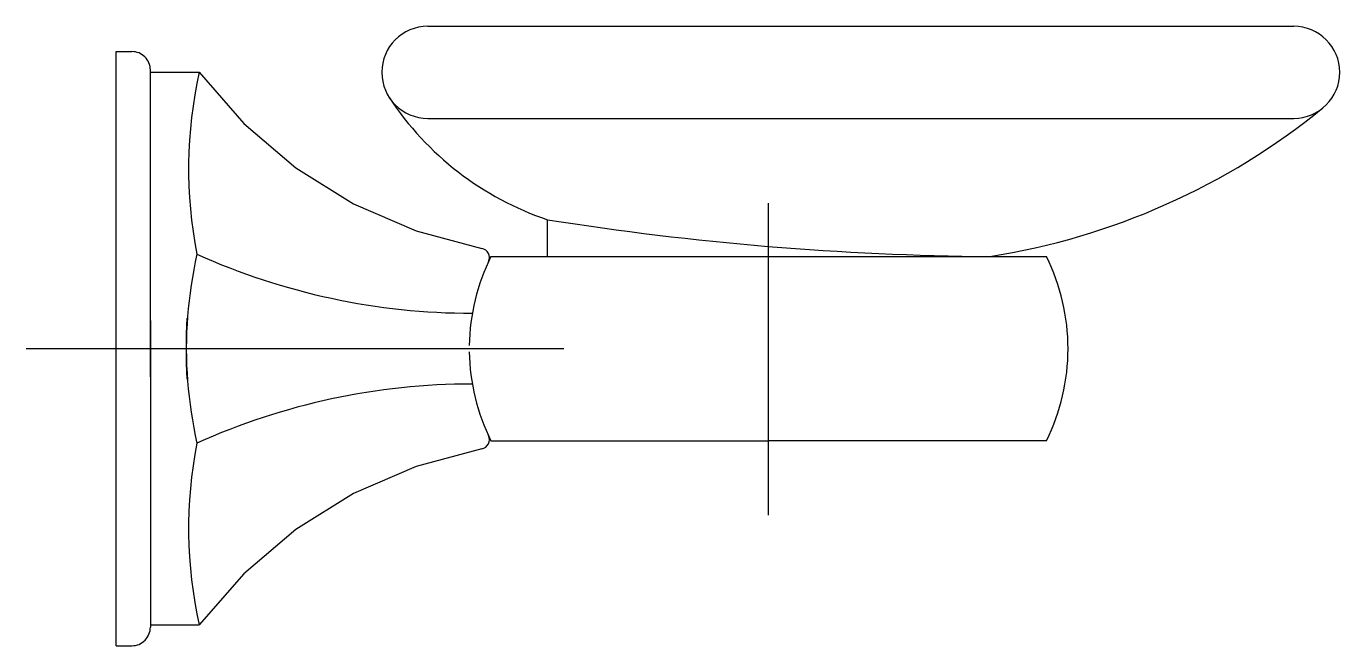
# Model space of a CAD drawing. Extents: x 38.108 to 38.25, y 0.1 to 0.167.
import ezdxf

# ---------------------------------------------------------------- set-up
doc = ezdxf.new("R2010")
doc.units = 0
doc.header["$LTSCALE"] = 0.2
doc.header["$MEASUREMENT"] = 0
doc.linetypes.add('AXES', pattern=[0.54, 0.3, -0.08, 0.08, -0.08])
doc.linetypes.add('CONTINU', pattern=[0])
doc.layers.get('0').update_dxf_attribs({"linetype": 'CONTINUOUS'})
doc.layers.add('DECA_EIXOS', color=5, linetype='AXES')

msp = doc.modelspace()

# ---------------------------------------------------------------- linework, layer by layer
at = {"linetype": 'CONTINU'}
for points in [[(38.15123, 0.16695, 1), (38.15123, 0.15694)], [(38.24536, 0.15694, 1), (38.24536, 0.16695)], [(38.12107, 0.1622, 0.414215), (38.11907, 0.1642)], [(38.12638, 0.16195, 0.104022), (38.12613, 0.14217)], [(38.14705, 0.15919, 0.167285), (38.16425, 0.14592)], [(38.21231, 0.14192, 0.132716), (38.24854, 0.15808)], [(38.16425, 0.14592, 0.037227), (38.21231, 0.14192)], [(38.15783, 0.14139, 0.489298), (38.15711, 0.14279)], [(38.12613, 0.14217, 0.069083), (38.12505, 0.12858)], [(38.12613, 0.14217, 0.105905), (38.15607, 0.13576)], [(38.15809, 0.14192, 0.111907), (38.15574, 0.13224)], [(38.21848, 0.12189, 0.234436), (38.21848, 0.14192)], [(38.12505, 0.13523, 0.069083), (38.12613, 0.12164)], [(38.15574, 0.13157, 0.111907), (38.15809, 0.12189)], [(38.15607, 0.12806, 0.105905), (38.12613, 0.12164)], [(38.12613, 0.12164, 0.104022), (38.12638, 0.10187)], [(38.15711, 0.12102, 0.496525), (38.15782, 0.12245)], [(38.11907, 0.09961, 0.414632), (38.12107, 0.10162)]]:
    msp.add_lwpolyline(points, format="xyb", dxfattribs=at)
for points in [[(38.15123, 0.16695), (38.24536, 0.16695)], [(38.11736, 0.09961), (38.11736, 0.1642)], [(38.11736, 0.1642), (38.11907, 0.1642)], [(38.12107, 0.12885), (38.12107, 0.1622)], [(38.12107, 0.16195), (38.12638, 0.16195)], [(38.12638, 0.16195), (38.13124, 0.15637), (38.13688, 0.15157), (38.14316, 0.14765), (38.14996, 0.14471), (38.15711, 0.14279)], [(38.15123, 0.15694), (38.24536, 0.15694)], [(38.16425, 0.14192), (38.16425, 0.14592)], [(38.11736, 0.11903), (38.11736, 0.14478)], [(38.15809, 0.14192), (38.21848, 0.14192)], [(38.12107, 0.13496), (38.12107, 0.10162)], [(38.15809, 0.12189), (38.18828, 0.12189)], [(38.21848, 0.12189), (38.18828, 0.12189)], [(38.15711, 0.12102), (38.14996, 0.1191), (38.14317, 0.11616), (38.13688, 0.11224), (38.13124, 0.10744), (38.12638, 0.10187)], [(38.12107, 0.10187), (38.12638, 0.10187)], [(38.11736, 0.09961), (38.11907, 0.09961)]]:
    msp.add_lwpolyline(points, dxfattribs=at)
at = {"layer": 'DECA_EIXOS'}
for points in [[(38.18828, 0.1138), (38.18828, 0.14774)], [(38.10758, 0.13191), (38.166, 0.13191)]]:
    msp.add_lwpolyline(points, dxfattribs=at)

doc.saveas('drawing.dxf')
